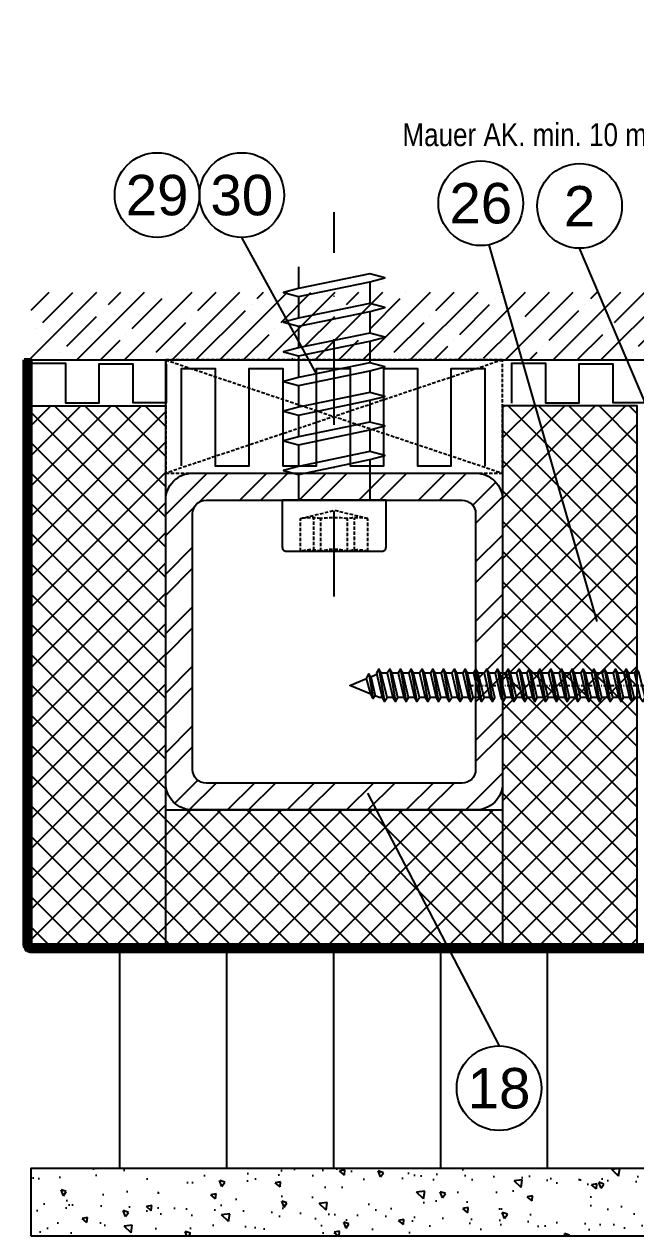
# Model space of a CAD drawing. Header units: millimetres. Extents: x -1821 to 14707, y -2864 to 1473.
# Drawn here: x 3810.4 to 3901.2, y -1457 to -1277.1 of the extents above; entities that cross this region are included whole.
import ezdxf
from ezdxf.enums import TextEntityAlignment as Align

# ---------------------------------------------------------------- set-up
doc = ezdxf.new("R2010")
doc.units = ezdxf.units.MM
for name, pattern in [('AUSGEZOGEN', [0]), ('DASHDOT', [1, 0.5, -0.25, 0, -0.25]), ('FOLIE', [8, 4, -4]), ('GESTRICHELT', [0.75, 0.5, -0.25]), ('STRICHPUNKT', [25.4, 12.7, -6.35, 0, -6.35])]:
    doc.linetypes.add(name, pattern=pattern)
for name, color, linetype in [('00TXT', 7, 'AUSGEZOGEN'), ('CENT_25', 2, 'DASHDOT'), ('CONST25', 2, 'Continuous'), ('CONST35', 7, 'Continuous'), ('HIDE_25', 2, 'GESTRICHELT')]:
    doc.layers.add(name, color=color, linetype=linetype)
for name, color, linetype, lineweight in [('Achsen', 3, 'STRICHPUNKT', 25), ('AM_5', 3, 'Continuous', 25), ('Folie', 10, 'Continuous', 50), ('Schraffur', 12, 'Continuous', 25)]:
    doc.layers.add(name, color=color, linetype=linetype, lineweight=lineweight)
doc.layers.add('Defline', color=253, linetype='Continuous', plot=False)
doc.styles.add('BEMSTIL', font='8SIMPLEX.SHX', dxfattribs={"width": 0.85})
doc.styles.add('SWISS', font='swiss.ttf')
doc.dimstyles.new('Dok-1zu2-PUNKT$0', dxfattribs={"dimscale": 0.5, "dimtxt": 3.4, "dimasz": 1.5, "dimexe": 1.5, "dimexo": 0.6, "dimgap": 1.5, "dimtad": 0, "dimlfac": 2, "dimdsep": 46, "dimtxsty": 'BEMSTIL', "dimblk": 'PUNKT', "dimblk1": 'PUNKT', "dimblk2": 'PUNKT', "dimcen": 0, "dimclrd": 3, "dimclre": 3, "dimclrt": 3, "dimadec": 0, "dimazin": 0, "dimtfac": 0.7, "dimtofl": 0, "dimtmove": 0, "dimatfit": 3, "dimfxl": 1, "dimtolj": 1, "dimarcsym": 0})
pattern_1 = [(45, (4396.063, -1097.7498), (-2.245064, 2.245064), []), (135, (4396.063, -1097.7498), (-2.245064, -2.245064), [])]

# ---------------------------------------------------------------- blocks, each defined once
blk = doc.blocks.new('*X20')
at = {"color": 0}
for p, q in [((385.68, 70.82), (381.68, 74.82)), ((388.8, 70.82), (384.8, 74.82)), ((394.52, 70.82), (390.52, 74.82)), ((397.64, 70.82), (393.64, 74.82)), ((403.36, 70.82), (399.36, 74.82)), ((406.48, 70.82), (402.48, 74.82)), ((412.2, 70.82), (408.2, 74.82)), ((415.32, 70.82), (411.32, 74.82)), ((421.3, 70.55), (417.03, 74.82)), ((426.31, 68.67), (420.16, 74.82)), ((380.73, 70.05), (377.31, 73.47)), ((380.31, 67.35), (376.34, 71.32)), ((426.31, 65.54), (422.05, 69.8)), ((380.31, 61.63), (376.31, 65.63)), ((426.31, 59.83), (422.31, 63.83)), ((380.31, 58.51), (376.31, 62.51)), ((426.31, 56.7), (422.31, 60.7)), ((380.31, 52.79), (376.31, 56.79)), ((426.31, 50.99), (422.31, 54.99)), ((380.31, 49.67), (376.31, 53.67)), ((426.31, 47.86), (422.31, 51.86)), ((380.31, 43.96), (376.31, 47.96)), ((426.31, 42.15), (422.31, 46.15)), ((380.31, 40.83), (376.31, 44.83)), ((426.31, 39.03), (422.31, 43.03)), ((380.31, 35.12), (376.31, 39.12)), ((380.31, 31.99), (376.31, 35.99)), ((426.31, 33.31), (422.31, 37.31)), ((426.31, 30.19), (422.31, 34.19)), ((381.77, 24.82), (376.31, 30.28)), ((387.49, 24.82), (383.49, 28.82)), ((390.61, 24.82), (386.61, 28.82)), ((396.32, 24.82), (392.32, 28.82)), ((399.45, 24.82), (395.45, 28.82)), ((405.16, 24.82), (401.16, 28.82)), ((408.29, 24.82), (404.29, 28.82)), ((414, 24.82), (410, 28.82)), ((417.13, 24.82), (413.13, 28.82)), ((422.81, 24.85), (418.84, 28.82)), ((424.96, 25.82), (421.54, 29.24))]:
    blk.add_line(p, q, dxfattribs=at)
blk = doc.blocks.new('*X47')
at = {"color": 0}
for p, q in [((20.3, 232.432), (25.3, 237.432)), ((20.3, 235.968), (21.632, 237.3)), ((22.981, 236.881), (22.981, 236.881)), ((20.329, 234.229), (22.539, 236.439)), ((24.749, 235.113), (24.749, 235.113)), ((20.3, 228.897), (25.3, 233.897)), ((22.097, 232.461), (24.307, 234.671)), ((21.655, 232.019), (21.655, 232.019)), ((23.865, 230.694), (25.3, 232.129)), ((20.3, 230.664), (21.213, 231.577)), ((20.3, 225.361), (25.3, 230.361)), ((23.423, 230.252), (23.423, 230.252)), ((20.771, 227.6), (22.981, 229.81)), ((22.539, 225.832), (24.749, 228.042)), ((20.3, 221.825), (25.3, 226.825)), ((20.329, 227.158), (20.329, 227.158)), ((20.3, 223.593), (21.655, 224.948)), ((21.655, 221.413), (25.3, 225.058)), ((22.097, 225.39), (22.097, 225.39)), ((20.3, 218.29), (25.3, 223.29)), ((20.3, 221.825), (20.375, 221.9)), ((23.423, 219.645), (25.3, 221.522)), ((20.3, 220.058), (20.771, 220.529)), ((21.213, 220.971), (21.213, 220.971)), ((20.3, 214.754), (25.3, 219.754)), ((20.329, 216.551), (22.539, 218.761)), ((22.981, 219.203), (22.981, 219.203)), ((25.191, 217.877), (25.3, 217.987)), ((22.097, 214.784), (24.307, 216.993)), ((24.749, 217.435), (24.749, 217.435)), ((20.3, 211.219), (25.3, 216.219)), ((21.655, 214.342), (21.655, 214.342)), ((23.865, 213.016), (25.3, 214.451)), ((20.3, 212.987), (21.213, 213.9)), ((20.3, 207.683), (25.3, 212.683)), ((23.423, 212.574), (23.423, 212.574)), ((20.771, 209.922), (22.981, 212.132)), ((25.191, 210.806), (25.191, 210.806)), ((22.539, 208.155), (24.749, 210.364)), ((20.3, 204.148), (25.3, 209.148)), ((20.329, 209.48), (20.329, 209.48)), ((22.097, 207.713), (22.097, 207.713)), ((20.3, 205.916), (21.655, 207.271)), ((24.307, 206.387), (25.3, 207.38)), ((23.865, 205.945), (23.865, 205.945)), ((20.3, 200.612), (25.3, 205.612)), ((21.213, 203.293), (23.423, 205.503)), ((22.981, 201.525), (25.191, 203.735)), ((20.3, 202.38), (20.329, 202.409)), ((20.771, 202.851), (20.771, 202.851)), ((20.3, 197.077), (25.3, 202.077)), ((20.3, 198.844), (22.097, 200.642)), ((22.539, 201.083), (22.539, 201.083)), ((24.749, 199.758), (25.3, 200.309)), ((21.655, 196.664), (23.865, 198.874)), ((24.307, 199.316), (24.307, 199.316)), ((20.3, 193.541), (25.3, 198.541)), ((21.213, 196.222), (21.213, 196.222)), ((23.423, 194.896), (25.3, 196.773)), ((20.3, 195.309), (20.771, 195.78)), ((20.3, 190.006), (25.3, 195.006)), ((22.981, 194.454), (22.981, 194.454)), ((20.329, 191.803), (22.539, 194.012)), ((24.749, 192.687), (24.749, 192.687)), ((25.191, 193.129), (25.3, 193.238)), ((22.097, 190.035), (24.307, 192.245)), ((20.3, 186.47), (25.3, 191.47)), ((20.3, 188.238), (21.213, 189.151)), ((21.655, 189.593), (21.655, 189.593)), ((23.865, 188.267), (25.3, 189.702)), ((20.3, 182.935), (25.3, 187.935)), ((20.771, 185.174), (22.981, 187.383)), ((23.423, 187.825), (23.423, 187.825)), ((22.539, 183.406), (24.749, 185.616)), ((25.191, 186.057), (25.191, 186.057)), ((20.3, 179.399), (25.3, 184.399)), ((20.329, 184.732), (20.329, 184.732)), ((22.097, 182.964), (22.097, 182.964)), ((24.307, 181.638), (25.3, 182.631)), ((20.3, 181.167), (21.655, 182.522)), ((20.3, 175.863), (25.3, 180.863)), ((21.213, 178.544), (23.423, 180.754)), ((23.865, 181.196), (23.865, 181.196)), ((22.981, 176.777), (25.191, 178.986)), ((20.771, 178.103), (20.771, 178.103)), ((20.3, 177.631), (20.329, 177.661)), ((20.3, 172.328), (25.3, 177.328)), ((22.539, 176.335), (22.539, 176.335)), ((20.3, 174.096), (22.097, 175.893)), ((24.749, 175.009), (25.3, 175.56)), ((24.307, 174.567), (24.307, 174.567)), ((20.3, 168.792), (25.3, 173.792)), ((21.655, 171.915), (23.865, 174.125)), ((23.423, 170.148), (25.3, 172.025)), ((20.3, 170.56), (20.771, 171.031)), ((21.213, 171.473), (21.213, 171.473)), ((20.3, 165.257), (25.3, 170.257)), ((20.329, 167.054), (22.539, 169.264)), ((22.981, 169.706), (22.981, 169.706)), ((25.191, 168.38), (25.3, 168.489)), ((22.097, 165.286), (24.307, 167.496)), ((24.749, 167.938), (24.749, 167.938)), ((17.479, 158.9), (25.3, 166.721)), ((21.655, 164.844), (21.655, 164.844)), ((23.865, 163.518), (25.3, 164.954)), ((14, 162.492), (15.408, 163.9)), ((14, 158.957), (18.943, 163.9)), ((19.003, 162.193), (21.213, 164.402)), ((14.142, 160.867), (16.352, 163.077)), ((16.794, 163.518), (16.794, 163.518)), ((21.014, 158.9), (25.3, 163.186)), ((23.423, 163.077), (23.423, 163.077)), ((20.771, 160.425), (22.981, 162.635)), ((15.91, 159.099), (18.12, 161.309)), ((18.562, 161.751), (18.562, 161.751)), ((25.191, 161.309), (25.191, 161.309)), ((22.782, 158.9), (24.749, 160.867)), ((19.246, 158.9), (19.887, 159.541)), ((20.329, 159.983), (20.329, 159.983)), ((24.55, 158.9), (25.3, 159.65))]:
    blk.add_line(p, q, dxfattribs=at)
blk = doc.blocks.new('snschluss 8')
at = {"layer": 'CONST25', "xscale": -2, "yscale": 2, "zscale": 2, "rotation": 90}
blk.add_blockref('*X47', (4380.67, 772.11), dxfattribs=at)
blk = doc.blocks.new('PUNKT')
at = {"color": 0, "linetype": 'Continuous'}
blk.add_line((-0.5, 0), (-1, 0), dxfattribs=at)
at = {"color": 0, "linetype": 'Continuous', "const_width": 0.5}
blk.add_lwpolyline([(-0.25, 0, 1), (0.25, 0, 1)], format="xyb", close=True, dxfattribs=at)
blk = doc.blocks.new('*D67')
at = {"layer": 'AM_5', "color": 3, "lineweight": -2, "transparency": 16777216}
for p, q in [((3916.6, -1325.98), (3916.6, -1292.05)), ((3926.58, -1310.51), (3926.58, -1292.05)), ((3916.6, -1293.55), (3914.48, -1293.55)), ((3925.08, -1293.55), (3918.1, -1293.55))]:
    blk.add_line(p, q, dxfattribs=at)
at = {"layer": 'Defpoints', "color": 0, "transparency": 16777216}
for p in [(3916.6, -1293.55), (3926.58, -1311.11), (3916.6, -1326.58)]:
    blk.add_point(p, dxfattribs=at)
at = {"layer": 'AM_5', "color": 3, "lineweight": -2, "transparency": 16777216, "xscale": 1.5, "yscale": 1.5, "zscale": 1.5, "rotation": 180}
blk.add_blockref('PUNKT', (3916.6, -1293.55), dxfattribs=at)
at = {"layer": 'AM_5', "color": 3, "lineweight": -2, "transparency": 16777216, "xscale": 1.5, "yscale": 1.5, "zscale": 1.5}
blk.add_blockref('PUNKT', (3926.58, -1293.55), dxfattribs=at)
at = {"layer": 'AM_5', "color": 3, "transparency": 16777216, "insert": (3885.73, -1293.55), "char_height": 3.4, "attachment_point": 5, "style": 'BEMSTIL'}
blk.add_mtext('\\A1; Mauer AK. min. 10 mm', dxfattribs=at)

msp = doc.modelspace()

# ---------------------------------------------------------------- hatches: boundary and pattern name
at = {"layer": 'CONST25'}
h = msp.add_hatch(dxfattribs=at)
h.set_pattern_fill('ANSI37', color=256)
h.set_pattern_definition(pattern_1)
h.paths.add_polyline_path([(3831.402315, -1333.76285), (3811.402315, -1333.76285), (3811.382909, -1413.764056), (3831.382909, -1413.764056)])
h = msp.add_hatch(dxfattribs=at)
h.set_pattern_fill('ANSI37', color=256)
h.set_pattern_definition(pattern_1)
h.paths.add_polyline_path([(3881.382909, -1333.76285), (3881.382909, -1413.764056), (3901.382909, -1413.764056), (3901.382909, -1333.76285)])
h = msp.add_hatch(dxfattribs=at)
h.set_pattern_fill('ANSI37', color=256)
h.set_pattern_definition(pattern_1)
h.paths.add_polyline_path([(3831.382909, -1393.76285), (3831.382909, -1413.764056), (3881.382909, -1413.764056), (3881.382909, -1393.76285)])
h = msp.add_hatch(dxfattribs=at)
h.set_pattern_fill('AR-CONC', color=256, scale=0.05, angle=90, style=0)
h.set_pattern_definition([(140, (4396.063, -1097.75), (0.796954, 9.10923), [0.9525, -10.4775]), (85, (4396.063, -1097.75), (-9.55283, -1.76214), [0.762, -8.382]), (190.451, (4396.129, -1096.991), (-8.75583, 7.34713), [0.8095, -8.9045]), (136.1842, (4393.523, -1097.75), (2.10212, 13.55395), [1.42875, -15.71625]), (186.6356, (4393.698, -1096.62), (-12.37128, 11.8702), [1.21425, -13.35675]), (81.184, (4393.523, -1097.75), (-12.37126, 11.87023), [1.143, -12.573]), (111, (4394.158, -1096.48), (5.11328, 7.58074), [0.9525, -10.4775]), (56, (4394.158, -1096.48), (-9.2094, 3.0901), [0.762, -8.382]), (161.4514, (4394.584, -1095.848), (-4.09614, 10.67082), [0.8095, -8.9045]), (127.5, (4396.063, -1097.7498), (-4.227752, 0.15443), [0, -8.2804, 0, -8.509, 0, -8.41375]), (97.5, (4396.063, -1097.7498), (-5.00903, 3.340983), [0, -4.8514, 0, -8.0899, 0, -3.20675]), (57.5, (4396.063, -1100.582), (0.286437, 6.77953), [0, -3.175, 0, -9.906, 0, -13.1445]), (47.5, (4396.063, -1101.852), (-1.271325, 7.40646), [0, -4.1275, 0, -6.5786, 0, -9.3345])])
h.paths.add_polyline_path([(3811.382909, -1456.964056), (3972.200219, -1456.964056), (3972.200219, -1434.364056), (3972.200219, -1418.564056), (3962.200219, -1418.564056), (3962.200219, -1439.364056), (3962.200219, -1446.964056), (3811.382909, -1446.964056)])
at = {"layer": 'Schraffur'}
h = msp.add_hatch(dxfattribs=at)
h.set_pattern_fill('LINE', scale=5, angle=90)
h.set_pattern_definition([(90, (4396.063, -1097.75), (-15.875, 1e-15), [])])
h.paths.add_polyline_path([(3962.200219, -1446.964056), (3811.382909, -1446.964056), (3811.382909, -1413.764056), (3962.200219, -1413.764056)])

# ---------------------------------------------------------------- linework, layer by layer
for points in [[(3873.11447, -1377.054056), (3873.472427, -1377.674056), (3873.830384, -1377.054056), (3872.976478, -1373.474056), (3872.624294, -1372.864056), (3872.27211, -1373.474056)], [(3874.71447, -1377.054056), (3875.072427, -1377.674056), (3875.430384, -1377.054056), (3874.576478, -1373.474056), (3874.224294, -1372.864056), (3873.87211, -1373.474056)], [(3876.31447, -1377.054056), (3876.672427, -1377.674056), (3877.030384, -1377.054056), (3876.176478, -1373.474056), (3875.824294, -1372.864056), (3875.47211, -1373.474056)], [(3877.91447, -1377.054056), (3878.272427, -1377.674056), (3878.630384, -1377.054056), (3877.776478, -1373.474056), (3877.424294, -1372.864056), (3877.07211, -1373.474056)], [(3879.51447, -1377.054056), (3879.872427, -1377.674056), (3880.230384, -1377.054056), (3879.376478, -1373.474056), (3879.024294, -1372.864056), (3878.67211, -1373.474056)], [(3881.11447, -1377.054056), (3881.472427, -1377.674056), (3881.830384, -1377.054056), (3880.976478, -1373.474056), (3880.624294, -1372.864056), (3880.27211, -1373.474056)], [(3882.71447, -1377.054056), (3883.072427, -1377.674056), (3883.430384, -1377.054056), (3882.576478, -1373.474056), (3882.224294, -1372.864056), (3881.87211, -1373.474056)], [(3884.31447, -1377.054056), (3884.672427, -1377.674056), (3885.030384, -1377.054056), (3884.176478, -1373.474056), (3883.824294, -1372.864056), (3883.47211, -1373.474056)], [(3892.218391, -1377.054056), (3892.576348, -1377.674056), (3892.934305, -1377.054056), (3892.080399, -1373.474056), (3891.728215, -1372.864056), (3891.376032, -1373.474056)], [(3893.818391, -1377.054056), (3894.176348, -1377.674056), (3894.534305, -1377.054056), (3893.680399, -1373.474056), (3893.328215, -1372.864056), (3892.976032, -1373.474056)], [(3895.418391, -1377.054056), (3895.776348, -1377.674056), (3896.134305, -1377.054056), (3895.280399, -1373.474056), (3894.928215, -1372.864056), (3894.576032, -1373.474056)], [(3897.018391, -1377.054056), (3897.376348, -1377.674056), (3897.734305, -1377.054056), (3896.880399, -1373.474056), (3896.528215, -1372.864056), (3896.176032, -1373.474056)], [(3898.618391, -1377.054056), (3898.976348, -1377.674056), (3899.334305, -1377.054056), (3898.480399, -1373.474056), (3898.128215, -1372.864056), (3897.776032, -1373.474056)], [(3900.218391, -1377.054056), (3900.576348, -1377.674056), (3900.934305, -1377.054056), (3900.080399, -1373.474056), (3899.728215, -1372.864056), (3899.376032, -1373.474056)], [(3901.818391, -1377.054056), (3902.176348, -1377.674056), (3902.534305, -1377.054056), (3901.680399, -1373.474056), (3901.328215, -1372.864056), (3900.976032, -1373.474056)]]:
    msp.add_lwpolyline(points, close=True)
for points in [[(3872.624294, -1372.864056), (3873.472427, -1377.674056)], [(3873.87211, -1373.474056), (3872.976478, -1373.474056)], [(3874.224294, -1372.864056), (3875.072427, -1377.674056)], [(3875.47211, -1373.474056), (3874.576478, -1373.474056)], [(3875.824294, -1372.864056), (3876.672427, -1377.674056)], [(3877.07211, -1373.474056), (3876.176478, -1373.474056)], [(3877.424294, -1372.864056), (3878.272427, -1377.674056)], [(3878.67211, -1373.474056), (3877.776478, -1373.474056)], [(3879.024294, -1372.864056), (3879.872427, -1377.674056)], [(3880.27211, -1373.474056), (3879.376478, -1373.474056)], [(3880.624294, -1372.864056), (3881.472427, -1377.674056)], [(3881.87211, -1373.474056), (3880.976478, -1373.474056)], [(3882.224294, -1372.864056), (3883.072427, -1377.674056)], [(3883.47211, -1373.474056), (3882.576478, -1373.474056)], [(3883.824294, -1372.864056), (3884.672427, -1377.674056)], [(3885.07211, -1373.474056), (3884.176478, -1373.474056)], [(3891.728215, -1372.864056), (3892.576348, -1377.674056)], [(3892.976032, -1373.474056), (3892.080399, -1373.474056)], [(3893.328215, -1372.864056), (3894.176348, -1377.674056)], [(3894.576032, -1373.474056), (3893.680399, -1373.474056)], [(3894.928215, -1372.864056), (3895.776348, -1377.674056)], [(3896.176032, -1373.474056), (3895.280399, -1373.474056)], [(3896.528215, -1372.864056), (3897.376348, -1377.674056)], [(3897.776032, -1373.474056), (3896.880399, -1373.474056)], [(3898.128215, -1372.864056), (3898.976348, -1377.674056)], [(3899.376032, -1373.474056), (3898.480399, -1373.474056)], [(3899.728215, -1372.864056), (3900.576348, -1377.674056)], [(3900.976032, -1373.474056), (3900.080399, -1373.474056)], [(3874.715339, -1377.055562), (3873.829514, -1377.055562)], [(3876.315339, -1377.055562), (3875.429514, -1377.055562)], [(3877.915339, -1377.055562), (3877.029514, -1377.055562)], [(3879.515339, -1377.055562), (3878.629514, -1377.055562)], [(3882.715339, -1377.055562), (3881.829514, -1377.055562)], [(3884.315339, -1377.055562), (3883.429514, -1377.055562)], [(3893.819261, -1377.055562), (3892.933435, -1377.055562)], [(3895.419261, -1377.055562), (3894.533435, -1377.055562)], [(3897.019261, -1377.055562), (3896.133435, -1377.055562)], [(3898.619261, -1377.055562), (3897.733435, -1377.055562)], [(3900.219261, -1377.055562), (3899.333435, -1377.055562)], [(3901.819261, -1377.055562), (3900.933435, -1377.055562)]]:
    msp.add_lwpolyline(points)
at = {"layer": '00TXT', "color": 3}
for p, q in [((3853.747356, -1329.020363), (3842.678406, -1308.772679)), ((3895.429947, -1365.763351), (3879.402351, -1309.853828)), ((3906.16029, -1341.852332), (3892.818196, -1310.388182)), ((3861.343739, -1391.261147), (3880.856364, -1428.769751))]:
    msp.add_line(p, q, dxfattribs=at)
for centre in [(3830.102866, -1302.484909), (3842.678406, -1302.484909), (3878.15109, -1303.691815), (3892.816361, -1304.100413), (3880.856364, -1435.057521)]:
    msp.add_circle(centre, 6.28777, dxfattribs=at)
at = {"layer": 'Achsen'}
msp.add_lwpolyline([(3856.382909, -1362.078102), (3856.382909, -1305.029296)], dxfattribs=at)
at = {"layer": 'CENT_25'}
msp.add_lwpolyline([(3876.561297, -1375.264056), (3966.328215, -1375.264056)], dxfattribs=at)
at = {"layer": 'CONST25'}
for p, q in [((3851.082909, -1313.152338), (3851.082909, -1316.373361)), ((3861.682909, -1315.352338), (3861.682909, -1318.573361)), ((3851.082909, -1317.552338), (3851.082909, -1320.773361)), ((3861.682909, -1319.752338), (3861.682909, -1322.973361)), ((3851.082909, -1321.952338), (3851.082909, -1325.173361)), ((3861.682909, -1324.152338), (3861.682909, -1327.373361)), ((3851.082909, -1326.352338), (3851.082909, -1329.573361)), ((3861.682909, -1328.552338), (3861.682909, -1331.773361)), ((3851.082909, -1330.752338), (3851.082909, -1333.973361)), ((3861.682909, -1332.952338), (3861.682909, -1336.173361)), ((3851.082909, -1335.152338), (3851.082909, -1338.373361)), ((3861.682909, -1337.352338), (3861.682909, -1340.573361)), ((3851.082909, -1339.552338), (3851.082909, -1342.773361)), ((3861.682909, -1341.752338), (3861.682909, -1347.76285)), ((3851.082909, -1343.952338), (3851.082909, -1347.76285))]:
    msp.add_line(p, q, dxfattribs=at)
for points in [[(3851.082909, -1317.552338), (3861.682909, -1315.352338), (3863.882909, -1314.76285), (3861.682909, -1314.173361), (3851.082909, -1316.373361), (3848.882909, -1316.96285)], [(3851.082909, -1321.952338), (3861.682909, -1319.752338), (3863.882909, -1319.16285), (3861.682909, -1318.573361), (3851.082909, -1320.773361), (3848.882909, -1321.36285)], [(3851.082909, -1326.352338), (3861.682909, -1324.152338), (3863.882909, -1323.56285), (3861.682909, -1322.973361), (3851.082909, -1325.173361), (3848.882909, -1325.76285)], [(3851.082909, -1330.752338), (3861.682909, -1328.552338), (3863.882909, -1327.96285), (3861.682909, -1327.373361), (3851.082909, -1329.573361), (3848.882909, -1330.16285)], [(3851.082909, -1335.152338), (3861.682909, -1332.952338), (3863.882909, -1332.36285), (3861.682909, -1331.773361), (3851.082909, -1333.973361), (3848.882909, -1334.56285)], [(3851.082909, -1339.552338), (3861.682909, -1337.352338), (3863.882909, -1336.76285), (3861.682909, -1336.173361), (3851.082909, -1338.373361), (3848.882909, -1338.96285)], [(3851.082909, -1343.952338), (3861.682909, -1341.752338), (3863.882909, -1341.16285), (3861.682909, -1340.573361), (3851.082909, -1342.773361), (3848.882909, -1343.36285)]]:
    msp.add_lwpolyline(points, close=True, dxfattribs=at)
msp.add_lwpolyline([(3864.082909, -1354.76285), (3864.082909, -1347.76285), (3848.682909, -1347.76285), (3848.682909, -1354.76285, 0.4142135624), (3849.282909, -1355.36285), (3863.482909, -1355.36285, 0.4142135624)], format="xyb", close=True, dxfattribs=at)
at = {"layer": 'CONST35'}
for p, q in [((3831.382909, -1413.764056), (3831.382909, -1326.964056)), ((3811.382909, -1413.764056), (3811.382909, -1333.76285)), ((3831.382909, -1393.76285), (3881.382909, -1393.76285)), ((3811.382909, -1413.764056), (3831.382909, -1413.764056)), ((3831.382909, -1413.764056), (3881.382909, -1413.764056))]:
    msp.add_line(p, q, dxfattribs=at)
for points in [[(3811.382909, -1326.964056), (3968.182909, -1326.964056), (3968.182909, -1304.364056)], [(3811.500522, -1333.378323), (3811.500522, -1327.460783), (3816.500522, -1327.460783), (3816.500522, -1333.338598), (3821.500522, -1333.338598), (3821.500522, -1327.540202), (3826.500522, -1327.540202), (3826.500522, -1333.298888), (3831.500522, -1333.298888), (3831.500522, -1327.579927)], [(3833.747356, -1342.701081), (3833.747356, -1328.207158), (3838.747356, -1328.207158), (3838.747356, -1342.701081), (3843.747356, -1342.701081), (3843.747356, -1328.207158), (3848.747356, -1328.207158), (3848.747356, -1342.701081), (3853.747356, -1342.701081), (3853.747356, -1328.207158), (3858.747356, -1328.207158), (3858.747356, -1342.701081), (3863.747356, -1342.701081), (3863.747356, -1328.207158), (3868.747356, -1328.207158), (3868.747356, -1342.701081), (3873.747356, -1342.701081), (3873.747356, -1328.207158), (3878.747356, -1328.207158), (3878.747356, -1342.701081)], [(3882.743241, -1333.378323), (3882.743241, -1327.460783), (3887.743241, -1327.460783), (3887.743241, -1333.338598), (3892.743241, -1333.338598), (3892.743241, -1327.540202), (3897.743241, -1327.540202), (3897.743241, -1333.298888), (3902.743241, -1333.298888), (3902.743241, -1327.579927)], [(3811.382909, -1333.76285), (3831.421721, -1333.76285)], [(3861.523052, -1373.564119), (3862.170456, -1377.235731)], [(3861.809769, -1373.986011), (3862.705291, -1373.615073)], [(3863.024294, -1372.864056), (3863.872427, -1377.674056)], [(3864.27211, -1373.474056), (3863.376478, -1373.474056)], [(3864.624294, -1372.864056), (3865.472427, -1377.674056)], [(3865.87211, -1373.474056), (3864.976478, -1373.474056)], [(3866.224294, -1372.864056), (3867.072427, -1377.674056)], [(3867.47211, -1373.474056), (3866.576478, -1373.474056)], [(3867.824294, -1372.864056), (3868.672427, -1377.674056)], [(3869.07211, -1373.474056), (3868.176478, -1373.474056)], [(3869.424294, -1372.864056), (3870.272427, -1377.674056)], [(3869.424294, -1372.864056), (3870.272427, -1377.674056)], [(3870.67211, -1373.474056), (3869.776478, -1373.474056)], [(3871.024294, -1372.864056), (3871.872427, -1377.674056)], [(3872.27211, -1373.474056), (3871.376478, -1373.474056)], [(3883.376032, -1373.474056), (3882.480399, -1373.474056)], [(3884.976032, -1373.474056), (3884.080399, -1373.474056)], [(3885.328215, -1372.864056), (3886.176348, -1377.674056)], [(3886.576032, -1373.474056), (3885.680399, -1373.474056)], [(3886.928215, -1372.864056), (3887.776348, -1377.674056)], [(3888.176032, -1373.474056), (3887.280399, -1373.474056)], [(3888.528215, -1372.864056), (3889.376348, -1377.674056)], [(3888.528215, -1372.864056), (3889.376348, -1377.674056)], [(3889.776032, -1373.474056), (3888.880399, -1373.474056)], [(3890.128215, -1372.864056), (3890.976348, -1377.674056)], [(3891.376032, -1373.474056), (3890.480399, -1373.474056)], [(3861.839659, -1376.554482), (3858.724294, -1375.264056), (3861.196251, -1374.240138)], [(3863.045736, -1377.054056), (3862.458223, -1376.8107)], [(3863.51447, -1377.054056), (3863.045736, -1377.054056)], [(3865.11447, -1377.054056), (3864.230384, -1377.054056)], [(3866.71447, -1377.054056), (3865.830384, -1377.054056)], [(3868.31447, -1377.054056), (3867.430384, -1377.054056)], [(3869.91447, -1377.054056), (3869.030384, -1377.054056)], [(3871.51447, -1377.054056), (3870.630384, -1377.054056)], [(3873.11447, -1377.054056), (3872.230384, -1377.054056)], [(3882.618391, -1377.054056), (3882.149658, -1377.054056)], [(3884.218391, -1377.054056), (3883.334305, -1377.054056)], [(3885.818391, -1377.054056), (3884.934305, -1377.054056)], [(3887.418391, -1377.054056), (3886.534305, -1377.054056)], [(3889.018391, -1377.054056), (3888.134305, -1377.054056)], [(3890.618391, -1377.054056), (3889.734305, -1377.054056)], [(3892.218391, -1377.054056), (3891.334305, -1377.054056)]]:
    msp.add_lwpolyline(points, dxfattribs=at)
for points in [[(3881.382909, -1333.76285), (3881.382909, -1413.764056), (3901.382909, -1413.764056), (3901.382909, -1333.76285)], [(3862.458223, -1376.8107), (3862.170456, -1377.235731), (3861.839659, -1376.554482), (3861.196251, -1374.240138), (3861.523052, -1373.564119), (3861.809769, -1373.986011)], [(3863.51447, -1377.054056), (3863.872427, -1377.674056), (3864.230384, -1377.054056), (3863.376478, -1373.474056), (3863.024294, -1372.864056), (3862.67211, -1373.474056)], [(3865.11447, -1377.054056), (3865.472427, -1377.674056), (3865.830384, -1377.054056), (3864.976478, -1373.474056), (3864.624294, -1372.864056), (3864.27211, -1373.474056)], [(3866.71447, -1377.054056), (3867.072427, -1377.674056), (3867.430384, -1377.054056), (3866.576478, -1373.474056), (3866.224294, -1372.864056), (3865.87211, -1373.474056)], [(3868.31447, -1377.054056), (3868.672427, -1377.674056), (3869.030384, -1377.054056), (3868.176478, -1373.474056), (3867.824294, -1372.864056), (3867.47211, -1373.474056)], [(3869.91447, -1377.054056), (3870.272427, -1377.674056), (3870.630384, -1377.054056), (3869.776478, -1373.474056), (3869.424294, -1372.864056), (3869.07211, -1373.474056)], [(3869.91447, -1377.054056), (3870.272427, -1377.674056), (3870.630384, -1377.054056), (3869.776478, -1373.474056), (3869.424294, -1372.864056), (3869.07211, -1373.474056)], [(3871.51447, -1377.054056), (3871.872427, -1377.674056), (3872.230384, -1377.054056), (3871.376478, -1373.474056), (3871.024294, -1372.864056), (3870.67211, -1373.474056)], [(3885.818391, -1377.054056), (3886.176348, -1377.674056), (3886.534305, -1377.054056), (3885.680399, -1373.474056), (3885.328215, -1372.864056), (3884.976032, -1373.474056)], [(3887.418391, -1377.054056), (3887.776348, -1377.674056), (3888.134305, -1377.054056), (3887.280399, -1373.474056), (3886.928215, -1372.864056), (3886.576032, -1373.474056)], [(3889.018391, -1377.054056), (3889.376348, -1377.674056), (3889.734305, -1377.054056), (3888.880399, -1373.474056), (3888.528215, -1372.864056), (3888.176032, -1373.474056)], [(3889.018391, -1377.054056), (3889.376348, -1377.674056), (3889.734305, -1377.054056), (3888.880399, -1373.474056), (3888.528215, -1372.864056), (3888.176032, -1373.474056)], [(3890.618391, -1377.054056), (3890.976348, -1377.674056), (3891.334305, -1377.054056), (3890.480399, -1373.474056), (3890.128215, -1372.864056), (3889.776032, -1373.474056)], [(3811.382909, -1456.964056), (3972.200219, -1456.964056), (3972.200219, -1434.364056), (3972.200219, -1418.564056), (3962.200219, -1418.564056), (3962.200219, -1439.364056), (3962.200219, -1446.964056), (3811.382909, -1446.964056)]]:
    msp.add_lwpolyline(points, close=True, dxfattribs=at)
for points in [[(3877.382909, -1393.76285), (3835.382909, -1393.76285, -0.4142135624), (3831.382909, -1389.76285), (3831.382909, -1347.76285, -0.4142135624), (3835.382909, -1343.76285), (3877.382909, -1343.76285, -0.4142135624), (3881.382909, -1347.76285), (3881.382909, -1389.76285, -0.4142135624)], [(3875.382909, -1389.76285), (3837.382909, -1389.76285, -0.4142135624), (3835.382909, -1387.76285), (3835.382909, -1349.76285, -0.4142135624), (3837.382909, -1347.76285), (3875.382909, -1347.76285, -0.4142135624), (3877.382909, -1349.76285), (3877.382909, -1387.76285, -0.4142135624)]]:
    msp.add_lwpolyline(points, format="xyb", close=True, dxfattribs=at)
at = {"layer": 'Defline'}
msp.add_lwpolyline([(3811.382909, -1326.964056), (3811.382909, -1413.764056), (3948.232303, -1413.764056)], dxfattribs=at)
at = {"layer": 'Folie', "linetype": 'FOLIE', "const_width": 1}
msp.add_lwpolyline([(3810.882909, -1326.964056), (3810.882909, -1413.764056, 0.4142135624), (3811.382909, -1414.264056), (3948.232303, -1414.264056)], format="xyb", dxfattribs=at)
at = {"layer": 'Folie'}
msp.add_lwpolyline([(3810.382909, -1326.964056), (3810.382909, -1413.764056, 0.4142135624), (3811.382909, -1414.764056), (3948.232303, -1414.764056), (3948.232303, -1413.764056), (3811.382909, -1413.764056), (3811.382909, -1326.964056), (3810.382909, -1326.964056)], format="xyb", close=True, dxfattribs=at)
at = {"layer": 'HIDE_25'}
for points in [[(3831.382909, -1326.964056), (3831.382909, -1343.76285), (3881.382909, -1343.76285), (3881.382909, -1326.964056), (3831.382909, -1326.964056), (3881.382909, -1343.76285), (3881.382909, -1326.964056), (3831.382909, -1343.76285)], [(3851.382909, -1350.502415), (3856.382909, -1349.296643)], [(3851.382909, -1355.36285), (3851.382909, -1350.502415)], [(3853.382909, -1355.186448), (3853.382909, -1350.390376)], [(3854.382909, -1355.36285), (3854.382909, -1350.502415)], [(3861.382908, -1350.502415), (3856.382909, -1349.296643)], [(3858.382909, -1355.36285), (3858.382909, -1350.502415)], [(3859.382909, -1355.186448), (3859.382909, -1350.390376)], [(3861.382908, -1355.36285), (3861.382908, -1350.502415)]]:
    msp.add_lwpolyline(points, dxfattribs=at)
for centre, radius, start, end in [((3852.882909, -1360.086925), 9.701177, 81.105219, 98.894781), ((3856.382909, -1366.694117), 16.314755, 82.95848863, 97.04151137), ((3859.882908, -1360.086925), 9.701177, 81.105219, 98.894781), ((3852.882909, -1360.878446), 5.715926, 74.78601962, 105.21398038), ((3856.382909, -1362.078102), 7.006755, 73.41491711, 106.58508289), ((3859.882908, -1360.878446), 5.715926, 74.78601962, 105.21398038)]:
    msp.add_arc(centre, radius, start, end, dxfattribs=at)

# ---------------------------------------------------------------- block references
at = {"layer": 'CONST25', "xscale": -1}
msp.add_blockref('*X20', (4257.690983, -1418.577934), dxfattribs=at)
at = {"layer": 'CONST35'}
msp.add_blockref('snschluss 8', (-94.686102, -2048.472277), dxfattribs=at)

# ---------------------------------------------------------------- texts
at = {"layer": '00TXT', "color": 40, "style": 'SWISS'}
for s, p in [('29', (3830.102866, -1302.484909)), ('30', (3842.678406, -1302.484909)), ('26', (3878.15109, -1303.691815)), ('2', (3892.816361, -1304.100413)), ('18', (3880.856364, -1435.057521))]:
    msp.add_text(s, height=6, dxfattribs=at).set_placement(p, align=Align.MIDDLE)

# ---------------------------------------------------------------- dimensions: what is measured, and where the dimension line sits
at = {"layer": 'AM_5'}
dim = msp.add_linear_dim(base=(3916.59639, -1293.553233), p1=(3926.582909, -1311.11437), p2=(3916.59639, -1326.576384), angle=180, text=' Mauer AK. min. 10 mm', dimstyle='Dok-1zu2-PUNKT$0', override={"dimscale": 1, "dimlfac": 1}, dxfattribs=at)
dim.commit()
dim.dimension.update_dxf_attribs({"geometry": '*D67', "text_midpoint": (3885.728533, -1293.553233), "dimtype": 160})

doc.saveas('drawing.dxf')
